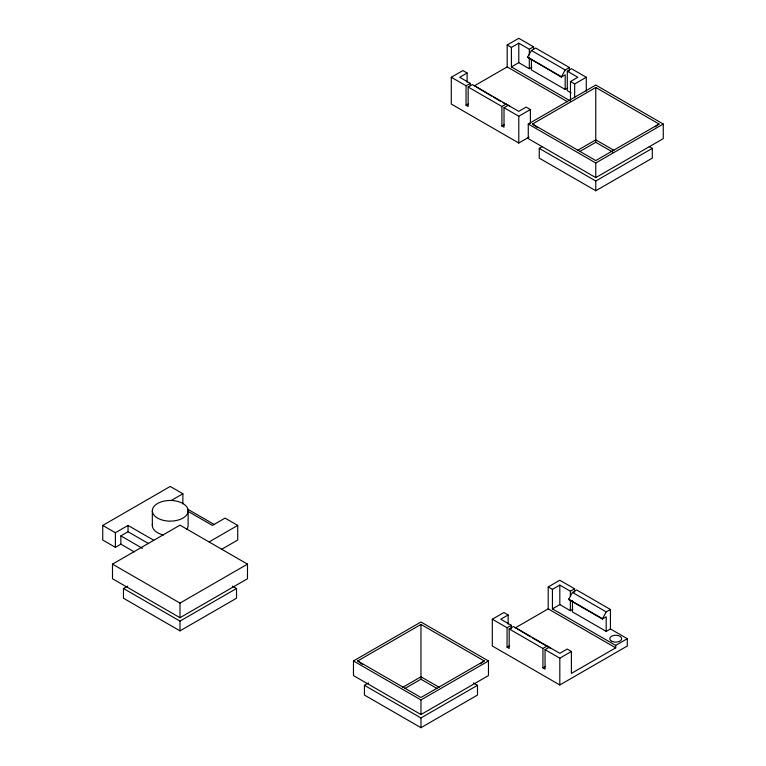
<?xml version="1.0" encoding="UTF-8"?>
<svg xmlns="http://www.w3.org/2000/svg" width="766" height="766" viewBox="0 0 766 766"><rect width="100%" height="100%" fill="white"/><g stroke="black" fill="none" stroke-linecap="round" stroke-linejoin="round"><path stroke-width="1.15" d="M567.711 87.985L565.184 89.45L565.184 74.829L561.306 77.069L527.563 57.182L531.432 50.479L535.654 48.038L569.406 67.523L569.406 70.96M561.306 77.069L565.184 69.965L569.406 67.523M610.425 628.953L606.212 631.385L606.212 616.774L602.335 619.014L568.592 599.529L572.461 592.424L576.683 589.983L610.425 609.468L610.425 628.953L627.306 638.691L627.306 646.006L559.812 684.967L492.308 646.006L492.308 619.215L503.913 612.513L508.136 614.945L508.136 624.118M602.335 619.014L606.212 611.9L610.425 609.468M655.236 126.811L659.047 124.025L595.776 87.487L532.494 124.025L537.263 127.501M480.426 663.749L484.246 660.962L420.965 624.434L357.693 660.962L362.462 664.448M529.009 137.124L518.783 143.031L451.279 104.061L451.279 77.27L462.884 70.568L467.107 73.009L467.107 82.173M567.52 101.754L507.178 66.92L507.178 44.993L518.783 38.3L533.548 46.822L533.548 49.12M467.107 73.009L459.724 77.27L470.267 83.36L470.267 85.648M507.178 44.993L511.401 47.435L518.783 43.174L529.325 49.263L533.548 46.822M451.279 77.27L466.054 85.792L470.267 83.36M466.054 85.792L466.054 105.277L468.16 106.493L468.16 87.008L472.373 84.576L518.783 111.367L526.165 107.106L530.378 109.538L530.378 123.383M474.211 85.945L507.178 66.92M511.401 47.435L511.401 66.92L518.783 62.659L529.325 68.748L531.853 67.284M466.054 105.277L468.581 103.812M468.16 87.008L501.902 106.493L506.125 104.061M501.902 106.493L501.902 125.978L504.018 127.194L504.018 107.709L508.231 105.277M571.13 92.877L567.29 90.666L567.29 71.181L571.513 68.748L586.277 77.27L586.277 91.25M570.459 99.867L570.459 81.531L577.842 77.27L567.29 71.181M501.902 125.978L504.44 124.513M504.018 107.709L518.783 116.241L530.378 109.538M570.459 81.531L574.672 83.963L586.277 77.27M528.272 124.025L595.776 85.055L663.27 124.025L663.27 138.636L595.776 177.607L528.272 138.636L528.272 124.025L595.776 162.995L663.27 124.025M649.214 146.603L652.297 148.374L652.297 158.122L595.776 190.753L539.245 158.122L539.245 148.374L542.328 146.603M577.612 150.337L595.776 139.852L613.93 150.337M579.632 151.611L595.776 142.294L612.924 152.195M659.047 124.025L595.776 160.554L532.494 124.025M539.245 148.374L595.776 181.015L652.297 148.374M134.251 551.893L120.875 544.166L115.388 547.336L102.73 540.03L102.73 525.419L170.224 486.448L182.882 493.754L182.882 503.875M102.73 525.419L115.388 532.724L128.046 525.419L153.765 540.269M171.201 500.495L182.882 493.754M120.875 544.166L120.875 535.884L128.046 531.748L148.623 543.63M112.497 564.13L179.991 525.16L247.485 564.13L247.485 578.742L179.991 617.712L112.497 578.742L112.497 564.13L179.991 603.101L247.485 564.13M232.414 586.114L236.522 588.489L236.522 598.227L179.991 630.868L123.47 598.227L123.47 588.489L127.577 586.114M209.089 541.945L237.728 525.419L237.728 540.03L221.364 549.471M123.47 588.489L179.991 621.121L236.522 588.489M353.471 660.962L420.965 622.002L488.469 660.962L488.469 675.583L420.965 714.544L353.471 675.583L353.471 660.962L420.965 699.933L488.469 660.962M473.388 682.946L477.496 685.321L477.496 695.068L420.965 727.7L364.444 695.068L364.444 685.321L368.551 682.946M574.577 588.767L570.354 591.199L559.812 585.109L552.43 589.38L552.43 608.865L615.701 645.393L615.701 647.825L548.207 608.865L548.207 586.938L559.812 580.245L574.577 588.767L574.577 592.204M508.136 614.945L500.753 619.215L511.295 625.295L511.295 628.742M402.811 687.284L420.965 676.799L439.129 687.284M492.308 619.215L507.073 627.737L511.295 625.295M404.831 688.548L420.965 679.231L437.108 688.548M507.073 627.737L507.073 647.222L509.189 648.438L509.189 628.953L513.402 626.521L559.812 653.312L567.194 649.051L571.407 651.483L571.407 673.4L615.701 647.825M515.24 627.89L548.207 608.865M552.43 608.865L559.812 604.594L570.354 610.684L572.882 609.229M507.073 647.222L509.61 645.757M484.246 660.962L420.965 697.5L357.693 660.962M364.444 685.321L420.965 717.962L477.496 685.321M509.189 628.953L542.931 648.438L547.154 646.006M542.931 648.438L542.931 667.923L545.047 669.139L545.047 649.654L549.26 647.222M542.931 667.923L545.469 666.458M545.047 649.654L559.812 658.176L571.407 651.483M615.701 645.393L627.306 638.691M531.432 50.479L565.184 69.965M527.563 57.182L561.306 76.667M565.184 89.45L531.432 69.965L531.432 59.844M511.401 66.92L570.459 101.016M491.59 96.066L476.251 86.807M493.639 97.244L500.792 101.38M502.841 102.558L509.993 106.292M572.461 592.424L606.212 611.9M548.207 586.938L552.43 589.38M568.592 599.127L602.335 618.612M606.212 631.385L572.461 611.91L572.461 600.668M530.57 636.824L517.28 628.752M532.619 638.011L551.022 648.639M237.728 525.419L225.07 518.113L212.412 525.419L187.718 511.161M187.689 509.189L214.442 524.633M120.875 535.884L142.476 548.36M595.776 87.487L595.776 142.294M595.776 162.995L595.776 177.607M595.776 181.015L595.776 190.753M574.672 83.963L574.672 97.809M570.354 591.199L570.354 595.785M570.354 600.372L570.354 610.684M559.812 585.109L559.812 604.594M559.812 658.176L559.812 684.967M529.325 49.263L529.325 54.989M529.325 57.287L529.325 68.748M518.783 43.174L518.783 62.659M518.783 116.241L518.783 143.031M420.965 624.434L420.965 679.231M420.965 699.933L420.965 714.544M420.965 717.962L420.965 727.7M188.13 510.798A17.896 10.331 0 0 1 161.281 519.75A17.896 10.331 0 0 1 161.281 501.854A17.896 10.331 0 0 1 188.13 510.798L188.13 525.419A17.896 10.331 0 0 1 186.76 529.373M179.991 603.101L179.991 617.712M179.991 621.121L179.991 630.868M152.329 510.798L152.329 525.419M128.046 525.419L128.046 531.748M115.388 532.724L115.388 547.336M163.378 534.965A17.896 10.331 0 0 1 152.482 524.068M612.063 641.42A5.965 3.447 0 0 0 621.619 639.15A5.965 3.447 0 0 0 613.432 635.512A5.965 3.447 0 0 0 612.063 641.42"/></g></svg>
